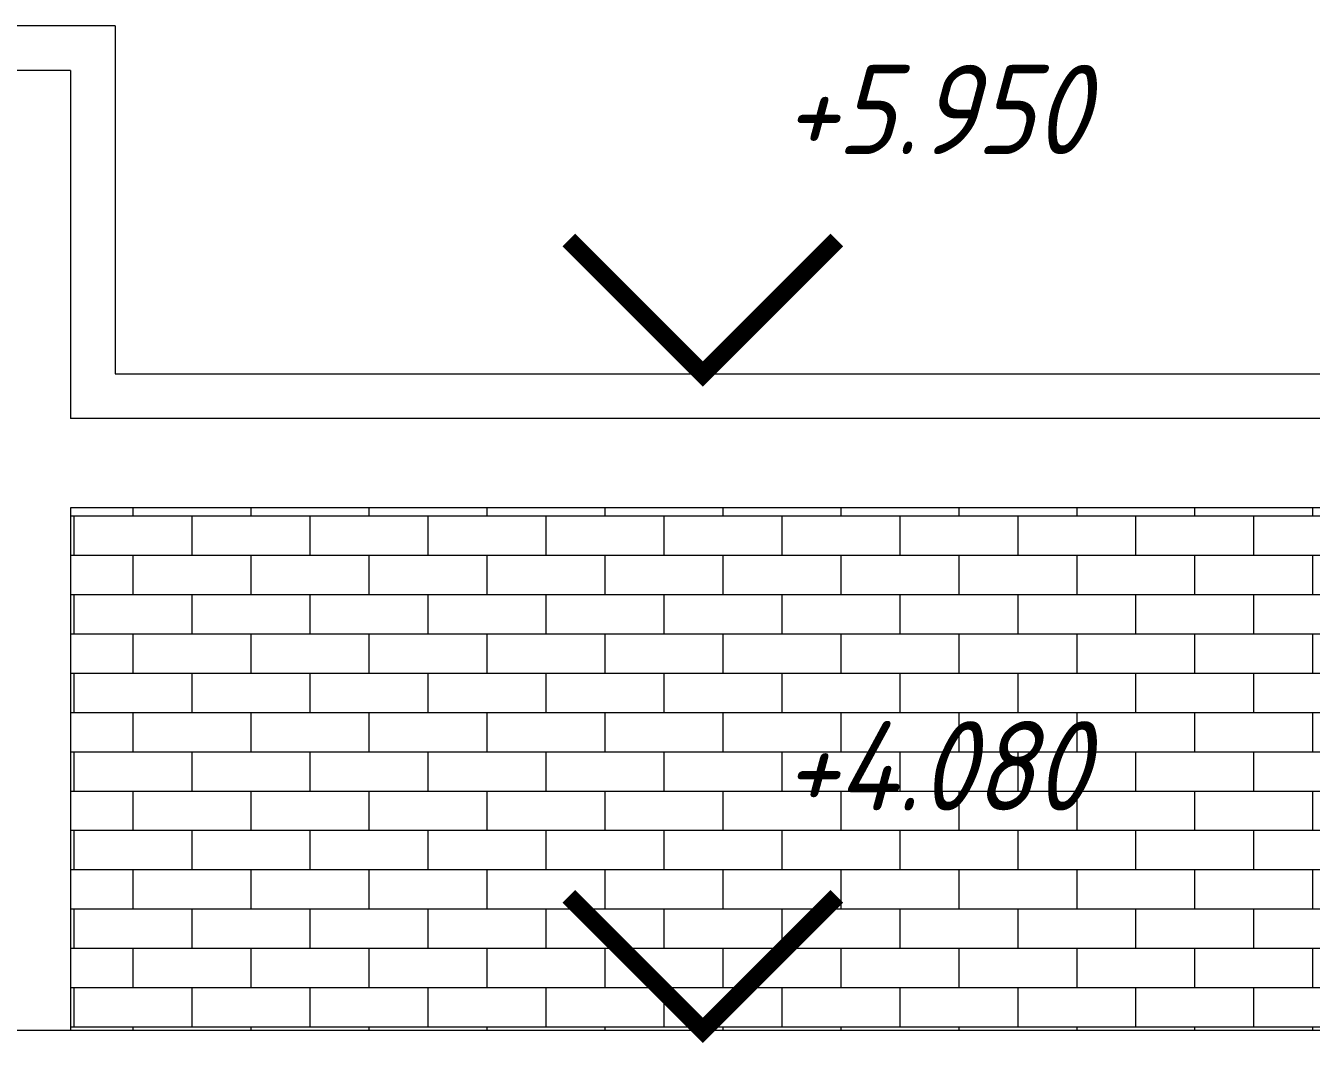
# Model space of a CAD drawing. Header units: millimetres. Extents: x 54 to 1314, y 20 to 614.
# Drawn here: x 381.21 to 409.99, y 195.04 to 218.12 of the extents above; entities that cross this region are included whole.
import ezdxf

# ---------------------------------------------------------------- set-up
doc = ezdxf.new("R2010")
doc.units = ezdxf.units.MM
for name, color, linetype, lineweight in [('А_ВЫСОТН.ОТМЕТКИ', 161, 'Continuous', 20), ('А_КИРПИЧ ОБЛИЦ.', 250, 'Continuous', 30), ('А_ШТУКАТУРКА ФАСАД', 7, 'Continuous', 15)]:
    doc.layers.add(name, color=color, linetype=linetype, lineweight=lineweight)
doc.styles.add('ROMANS', font='romans.shx', dxfattribs={"width": 0.8, "oblique": 15})

msp = doc.modelspace()

# ---------------------------------------------------------------- hatches: boundary and pattern name
at = {"layer": 'А_КИРПИЧ ОБЛИЦ.', "lineweight": 9}
h = msp.add_hatch(dxfattribs=at)
h.set_pattern_fill('AR-BRSTD', color=41, scale=0.013, style=0)
h.set_pattern_definition([(0, (299131.4048, -46894.06874), (0, 0.8806434), []), (90, (299131.4048, -46894.0687), (-1.3208, 0.8806434), [0.8806434, -0.8806434])])
h.paths.add_polyline_path([(415.809, 195.62), (415.809, 207.32), (382.209, 207.32), (382.209, 195.62)])

# ---------------------------------------------------------------- linework, layer by layer
at = {"layer": 'А_ВЫСОТН.ОТМЕТКИ'}
for points in [[(409.231, 214.364, 0, 0, 0), (396.37, 214.364, 0, 0, 0), (396.37, 210.32, 0.4, 0.4, 0), (393.37, 213.32, 0.4, 0.4, 0), (396.37, 210.32, 0.4, 0.4, 0), (399.37, 213.32, 0.4, 0.4, 0)], [(409.231, 199.664, 0, 0, 0), (396.37, 199.664, 0, 0, 0), (396.37, 195.62, 0.4, 0.4, 0), (393.37, 198.62, 0.4, 0.4, 0), (396.37, 195.62, 0.4, 0.4, 0), (399.37, 198.62, 0.4, 0.4, 0)]]:
    msp.add_lwpolyline(points, format="xyseb", dxfattribs=at)
at = {"layer": 'А_ШТУКАТУРКА ФАСАД', "color": 7}
for p, q in [((383.209, 218.12), (355.609, 218.12)), ((383.209, 218.12), (383.209, 210.32)), ((382.209, 217.12), (356.609, 217.12)), ((382.209, 217.12), (382.209, 209.32)), ((383.209, 210.32), (436.409, 210.32)), ((436.409, 209.32), (382.209, 209.32)), ((436.109, 207.32), (382.209, 207.32)), ((382.209, 207.32), (382.209, 195.62))]:
    msp.add_line(p, q, dxfattribs=at)
msp.add_lwpolyline([(421.209, 194.62), (307.609, 194.62), (307.609, 195.62), (421.209, 195.62)], close=True, dxfattribs=at)

# ---------------------------------------------------------------- texts
at = {"layer": 'А_ВЫСОТН.ОТМЕТКИ', "style": 'ROMANS', "oblique": 15, "width": 0.85}
for s, p in [('+5.950', (398.16, 215.244)), ('+4.080', (398.16, 200.544))]:
    msp.add_text(s, height=2, dxfattribs=at).set_placement(p)

doc.saveas('drawing.dxf')
